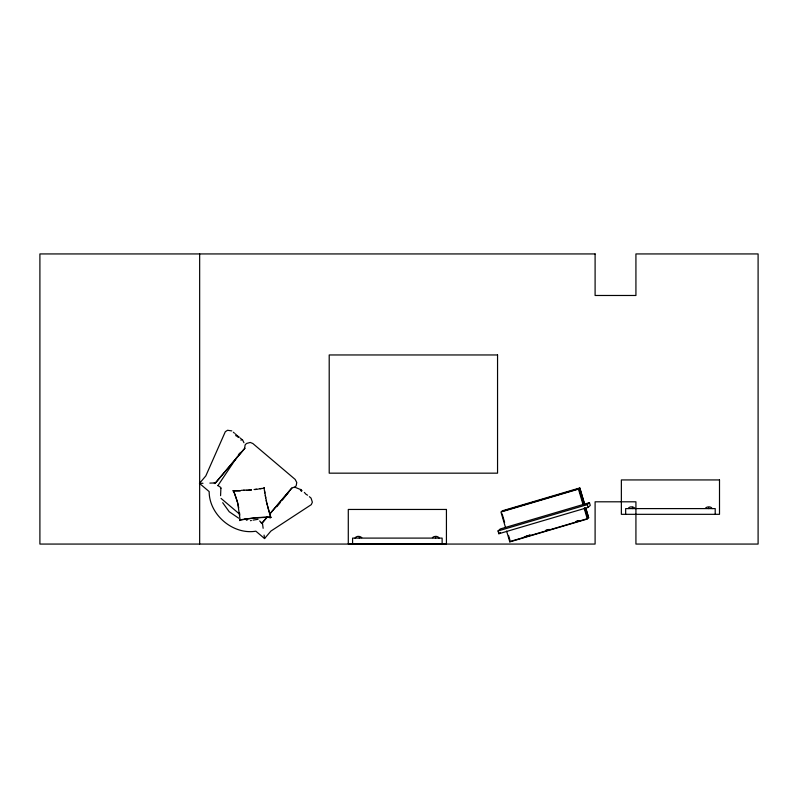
<?xml version="1.0" encoding="UTF-8"?>
<svg xmlns="http://www.w3.org/2000/svg" width="798" height="798" viewBox="0 0 798 798"><rect width="100%" height="100%" fill="white"/><g stroke="black" fill="none" stroke-linecap="round" stroke-linejoin="round"><path stroke-width="1.2" d="M237.605 436.037L239.191 437.174M220.886 488.446L220.936 487.568L217.884 485.483M220.876 488.506L220.577 495.668M270.362 516.984L271.001 517.423M244.677 448.147L245.086 445.065A6.075 6.075 0 0 1 246.722 443.409L250.253 442.451L252.836 443.518L295.15 479.399L296.756 482.481L296.248 485.423A6.075 6.075 0 0 1 294.901 487.289L294.073 487.518M300.467 490.67L300.766 489.393M240.378 519.867L239.769 520.605L240.368 519.737M355.05 538.101C356.098 535.767 360.197 535.897 361.773 537.662M628.126 508.595C629.173 506.261 633.263 506.391 634.839 508.156M301.405 491.458L302.023 490.461M217.854 485.683L236.916 457.244M238.283 455.209L239.639 453.174M282.332 500.057L288.686 492.206M432.386 537.662C433.962 535.897 438.062 535.767 439.1 538.101M705.452 508.156C707.028 506.391 711.128 506.261 712.175 508.595M244.767 448.227L214.891 483.578L244.876 448.326M262.372 522.77L261.844 523.398L267.15 517.154M237.984 437.444L238.622 436.686M309.355 496.675L311.05 498.112L312.367 502.181L311.29 504.645L270.901 531.079L264.557 538.56L255.869 531.189C233.096 535.049 209.086 514.68 209.166 491.588L199.48 483.379L205.824 475.897L225.305 431.728L227.57 430.262L231.799 430.9M263.141 528.296L262.362 522.68L267.121 517.064M269.505 514.251L291.729 488.057L294.562 487.079L301.355 489.892M276.796 506.7L279.998 502.92M241.146 452.157L238.961 454.69M269.544 514.351L291.839 488.147M501.463 511.538L579.009 488.655L583.587 504.206M502.221 510.85L579.797 487.937L584.754 504.665M498.032 530.969L500.236 528.974L589.453 502.65L590.271 505.423L588.076 507.418L498.86 533.742L498.032 530.969L587.248 504.645L589.453 502.65M498.86 533.742L500.326 532.416M506.62 531.119L509.802 541.872M510.311 541.403L508.535 535.428M578.47 489.134L583.079 504.675M579.767 487.957L584.725 504.685M240.896 440.147L241.984 439.538M261.335 523.159L261.155 522.461M578.5 489.114L500.954 511.997L505.523 527.558M526.61 536.116L530.191 535.059L524.196 536.845M545.702 530.48L549.273 529.423L545.672 530.51M579.109 520.625L575.528 521.683L579.079 520.645M511.478 541.084L587.837 518.55L584.675 507.767M509.772 541.892L587.328 519.009L584.166 508.226M253.066 520.126L258.053 519.299M261.535 488.426L259.111 488.825M250.442 520.675L251.37 520.515M256.577 489.194L254.033 489.523M251.45 489.822L246.353 490.301M243.699 490.231L246.273 490.052M241.116 490.381L244.088 490.171M240.328 490.67L232.896 490.64L233.844 491.209L237.684 502.76L240.098 519.797L255.22 517.702L270.642 516.954L266.622 502.541L264.028 487.987M215.261 482.95L209.844 483.099M199.48 483.379L202.981 483.279M237.575 436.017L235.23 433.823M238.672 518.181L229.226 511.747L222.692 502.69M307.609 495.199L306.043 494.291A5.905 2.923 40.3 0 1 305.235 493.373L304.317 492.406M233.365 432.237L234.383 433.105M240.148 437.982L242.702 440.157L243.949 442.73M235.749 435.548L236.497 436.187M214.183 482.98L214.752 483.458M261.983 523.518L262.542 523.997M221.066 498.421L239.58 514.111M245.126 518.82L246.981 520.396M259.669 520.994L260.856 522.171M587.248 504.645L588.076 507.418M502.142 513.952L504.615 522.321M264.078 535.089L264.557 538.56M715.207 514.321L715.207 508.595L625.662 508.595L625.662 514.321M708.684 507.558L708.684 508.595M632.425 507.329L632.425 508.595M442.132 543.837L442.132 538.101L352.586 538.101L352.586 543.837M435.608 537.064L435.608 538.101M359.359 536.835L359.359 538.101M199.66 253.934L199.66 544.066M270.562 516.476A198.024 174.463 -1.5 0 1 270.043 514.87M269.794 514.072A198.024 174.463 -1.5 0 1 269.305 512.466M269.076 511.658A198.024 174.463 -1.5 0 1 267.539 506.002M267.34 505.194A198.024 174.463 -1.5 0 1 266.761 502.76M266.572 501.952A198.024 174.463 -1.5 0 1 266.223 500.326M265.724 497.892A198.024 174.463 -1.5 0 1 265.265 495.448M264.856 493.004A198.024 174.463 -1.5 0 1 264.477 490.561M240.038 520.146A150.722 132.787 -1.5 0 1 270.811 517.294M233.335 491.009A96.299 84.847 -1.5 0 1 234.023 492.575M234.363 493.364A96.299 84.847 -1.5 0 1 237.385 502.181M237.605 502.999A96.299 84.847 -1.5 0 1 238.213 505.433M238.393 506.251A96.299 84.847 -1.5 0 1 238.732 507.877M239.52 512.785A96.299 84.847 -1.5 0 1 239.789 515.249M263.32 488.276A155.56 137.047 -1.5 0 1 259.958 488.835M258.273 489.094A155.56 137.047 -1.5 0 1 254.891 489.563M251.48 489.962A155.56 137.047 -1.5 0 1 247.2 490.371M240.318 490.81A155.56 137.047 -1.5 0 1 233.385 490.979M263.849 488.396L264.437 487.688L263.849 488.396M588.655 517.802L585.792 508.276L588.655 517.802M270.612 517.573L269.933 517.752L270.612 517.573M595.099 253.934L39.9 253.934L39.9 544.066L595.099 544.066L595.099 501.802L635.926 501.802L635.926 544.066L758.1 544.066L758.1 253.934L635.926 253.934L635.926 295.479L595.099 295.479L595.099 253.934M497.553 354.96L329.205 354.96L329.205 473.164L497.553 473.164L497.553 354.96M719.507 479.937L621.363 479.937L621.363 514.321L719.507 514.321L719.507 479.937M446.431 509.453L348.287 509.453L348.287 543.837L446.431 543.837L446.431 509.453"/></g></svg>
